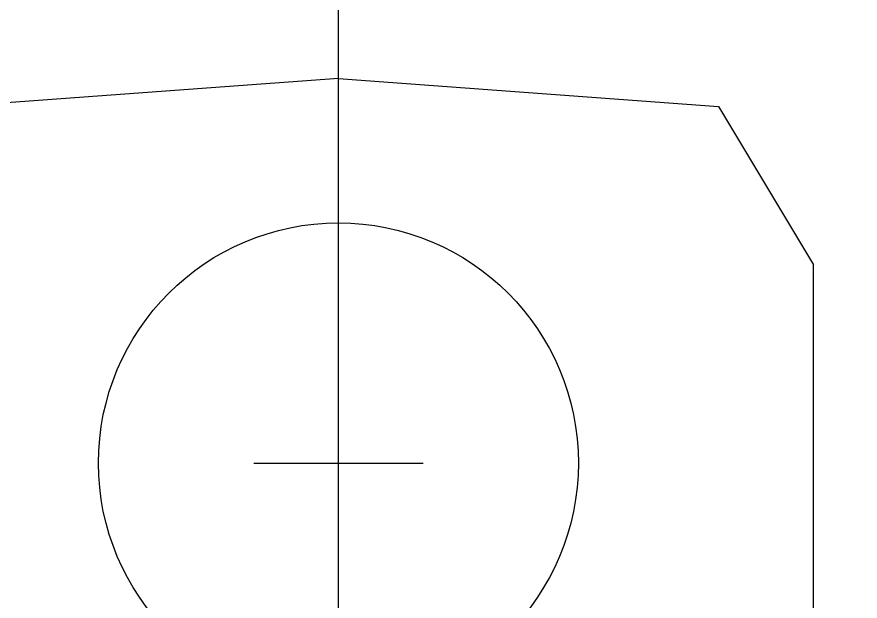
# Model space of a CAD drawing. Extents: x -24 to 358, y 41 to 259.
# Drawn here: x 64.6 to 117.8, y 185.7 to 222.6 of the extents above; entities that cross this region are included whole.
import ezdxf

# ---------------------------------------------------------------- set-up
doc = ezdxf.new("R2010")
doc.units = 0
doc.linetypes.add('CENTER', pattern=[17.5, 13, -1.5, 1.5, -1.5])
doc.layers.get('0').update_dxf_attribs({"linetype": 'CONTINUOUS'})
doc.layers.add('CENTER', color=1, linetype='CENTER')

msp = doc.modelspace()

# ---------------------------------------------------------------- linework, layer by layer
at = {"color": 7, "linetype": 'CONTINUOUS'}
for p, q in [((84.906, 209.443), (84.906, 258.943)), ((84.906, 218.693), (60.906, 216.943)), ((84.906, 170.193), (84.906, 218.693)), ((84.906, 218.693), (108.906, 216.943)), ((108.906, 216.943), (114.906, 206.943)), ((114.906, 181.943), (114.906, 206.943))]:
    msp.add_line(p, q, dxfattribs=at)
for centre, radius in [((84.906, 194.443), 65), ((84.907, 194.443), 64.475), ((84.906, 194.443), 59.457), ((84.907, 194.443), 52.688)]:
    msp.add_circle(centre, radius, dxfattribs=at)
msp.add_circle((84.907, 194.443), 15.15)
for centre, start, end in [((84.906, 194.444), 103.64419, 256.35581), ((84.583, 194.443), 283.64418, 76.35581)]:
    msp.add_arc(centre, 62.428, start, end, dxfattribs=at)
at = {"layer": 'CENTER', "color": 1, "linetype": 'CENTER'}
for p, q in [((84.906, 189.097), (84.906, 199.789)), ((84.906, 189.097), (84.906, 199.789)), ((79.56, 194.443), (90.252, 194.443)), ((79.56, 194.443), (90.252, 194.443))]:
    msp.add_line(p, q, dxfattribs=at)
msp.add_circle((84.906, 194.443), 64.95, dxfattribs=at)

doc.saveas('drawing.dxf')
